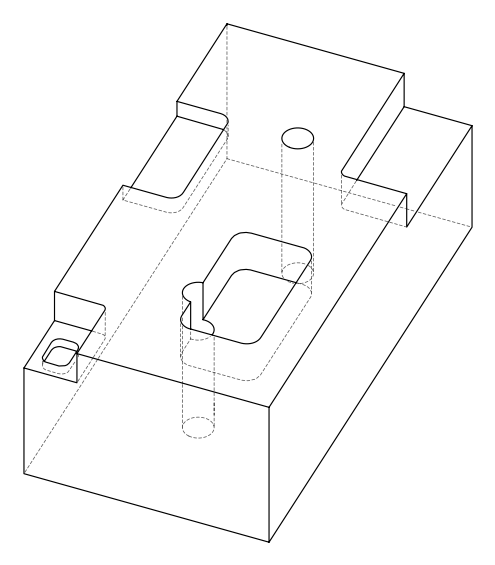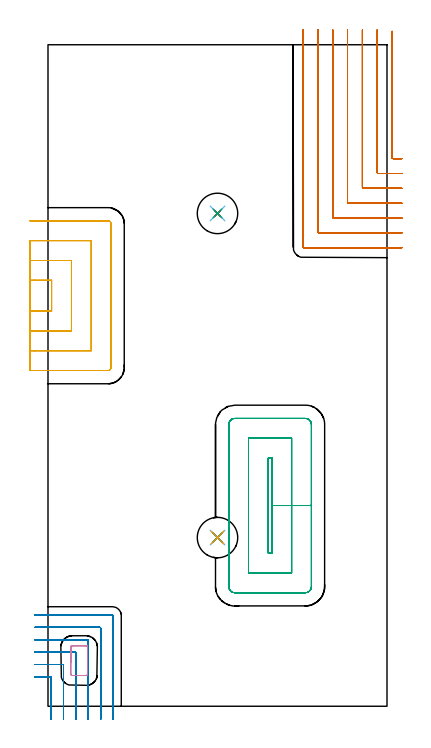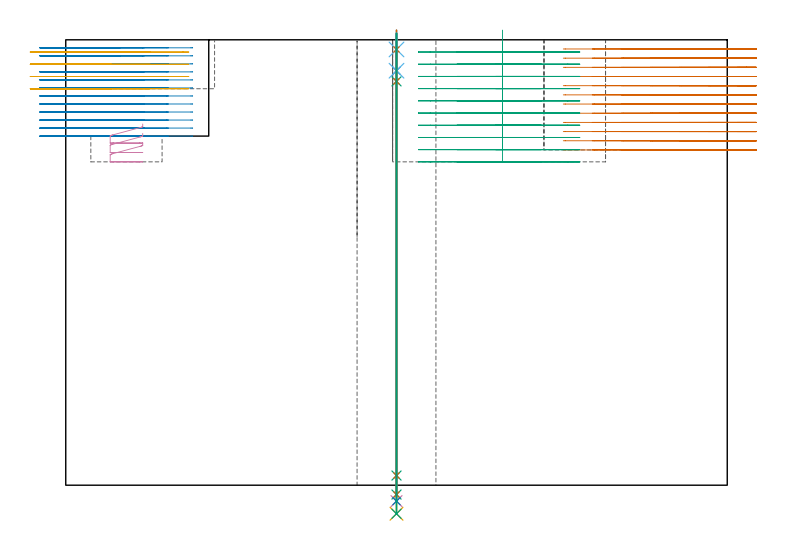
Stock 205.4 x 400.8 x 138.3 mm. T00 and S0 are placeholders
(PLAN: 15 operations, 13 tool changes, 63 min)
(1 MILL_CORNER_NOTCH_RECTANGULAR | CORNER_NOTCH_RECTANGULAR | NXT0201_011 | Follow Part, ap 3, ae 75% | 25.51 min | 250745 mm3)
(2 MILL_CORNER_NOTCH_RECTANGULAR_1 | CORNER_NOTCH_RECTANGULAR_1 | NXT0201_013 | Follow Part, ap 2.5, ae 75% | 12.13 min | 79860 mm3)
(3 MILL_RECTANGULAR_POCKET | POCKET_RECTANGULAR_STRAIGHT | NXT0201_012 | Follow Part, ap 4, ae 75% | 14.38 min | 300197 mm3)
(4 MILL_RECTANGULAR_POCKET_1 | POCKET_RECTANGULAR_STRAIGHT_1 | NXT0201_011 | Follow Part, ap 3, ae 75% | 0.62 min | 5029 mm3)
(5 MILL_SLOT | SLOT_PARTIAL_RECTANGULAR | NXT0201_012 | Follow Part, ap 4, ae 75% | 6.57 min | 74307 mm3)
(6 SPOT_DRILL | STEP1HOLE | NXT0321_9005460120000 | 0.05 min | 52 mm3)
(7 SPOT_DRILL_1 | STEP1HOLE_1 | NXT0321_9005460120000 | 0.05 min | 196 mm3)
(8 DRILL_BLIND_HOLE_INTO_CENTER | STEP1HOLE | NXT0301_035 | 0.05 min | 56 mm3)
(9 GUN_DRILL_THROUGH_HOLE | STEP1HOLE | UGT0307_002 | 0.62 min | 3008 mm3)
(10 SPADE_DRILL_TO_ENLARGE_THROUGH_HOLE | STEP1HOLE | UGT0306_006 | 0.58 min | 18618 mm3)
(11 DRILL_TO_ENLARGE_THROUGH_HOLE | STEP1HOLE | UGT0301_058 | 0.6 min | 33375 mm3)
(12 DRILL_BLIND_HOLE_INTO_CENTER_1 | STEP1HOLE_1 | NXT0301_035 | 0.05 min | 177 mm3)
(13 GUN_DRILL_THROUGH_HOLE_1 | STEP1HOLE_1 | UGT0307_002 | 0.62 min | 3613 mm3)
(14 SPADE_DRILL_TO_ENLARGE_THROUGH_HOLE_1 | STEP1HOLE_1 | UGT0306_006 | 0.58 min | 22011 mm3)
(15 DRILL_TO_ENLARGE_THROUGH_HOLE_1 | STEP1HOLE_1 | UGT0301_058 | 0.6 min | 39093 mm3)
(TOOL NXT0201_011 | ENDMILL 12mm [2P460-1200-NA 1630] | D12 FL38 Z6)
(TOOL NXT0201_013 | ENDMILL 10mm | D10 FL30 Z4)
(TOOL NXT0201_012 | ENDMILL 16mm [2P460-1600-NA 1630] | D16 FL38 Z6)
(TOOL NXT0321_9005460120000 | NC Spot Drill, 142deg, 12mm, Carbide, Uncoated | D12 PA142 FL30 Z2)
(TOOL NXT0301_035 | Carbide Drill 6.4mm [860.1-0640-032A1-MM 2214] | D6.4 PA140 FL53 Z2)
(TOOL UGT0307_002 | Gun Drill 6 mm | D6 PA130 FL24 Z1)
(TOOL UGT0306_006 | Spade Drill 15.5mm | D15.5 PA132 FL10 Z2)
(TOOL UGT0301_058 | Twist Drill 24.5 mm | D24.5 PA118 FL160 Z2)
(OP 1 MILL_CORNER_NOTCH_RECTANGULAR)
G17 G21 G94 G90
T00 M6
G54
G17 G0 G90 X208.5 Y408.937 S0 M3
G43 Z148.3 H1
Z135.45
G94 G1 Y405.937 F250.
Y332.395 F500.
G3 X209.095 Y331.8 R0.6
G1 X211.4
X214.4 F250.
G0 Z148.3
X199.5 Y409.8
Z135.45
G1 Y406.8
Y323.395 F500.
G3 X200.095 Y322.8 R0.6
G1 X211.4
X214.4 F250.
G0 Z148.3
X190.5 Y409.8
Z135.45
G1 Y406.8
Y314.395 F500.
G3 X191.095 Y313.8 R0.6
G1 X211.4
X214.4 F250.
G0 Z148.3
X181.5 Y409.8
Z135.45
G1 Y406.8
Y305.396 F500.
G3 X182.096 Y304.8 R0.6
G1 X211.4
X214.4 F250.
G0 Z148.3
X172.5 Y409.8
Z135.45
G1 Y406.8
Y296.396 F500.
G3 X173.096 Y295.8 R0.6
G1 X211.4
X214.4 F250.
G0 Z148.3
X163.5 Y409.8
Z135.45
G1 Y406.8
Y287.396 F500.
G3 X164.096 Y286.8 R0.6
G1 X211.4
X214.4 F250.
G0 Z148.3
X154.5 Y409.8
Z135.45
G1 Y406.8
Y278.396 F500.
G3 X155.096 Y277.8 R0.6
G1 X211.4
X214.4 F250.
G0 Z148.3
X208.5 Y408.937
Z132.6
G1 Y405.937
Y332.395 F500.
G3 X209.095 Y331.8 R0.6
G1 X211.4
X214.4 F250.
G0 Z148.3
X199.5 Y409.8
Z132.6
G1 Y406.8
Y323.395 F500.
G3 X200.095 Y322.8 R0.6
G1 X211.4
X214.4 F250.
G0 Z148.3
X190.5 Y409.8
Z132.6
G1 Y406.8
Y314.395 F500.
G3 X191.095 Y313.8 R0.6
G1 X211.4
X214.4 F250.
G0 Z148.3
X181.5 Y409.8
Z132.6
G1 Y406.8
Y305.396 F500.
G3 X182.096 Y304.8 R0.6
G1 X211.4
X214.4 F250.
G0 Z148.3
X172.5 Y409.8
Z132.6
G1 Y406.8
Y296.396 F500.
G3 X173.096 Y295.8 R0.6
G1 X211.4
X214.4 F250.
G0 Z148.3
X163.5 Y409.8
Z132.6
G1 Y406.8
Y287.396 F500.
G3 X164.096 Y286.8 R0.6
G1 X211.4
X214.4 F250.
G0 Z148.3
X154.5 Y409.8
Z132.6
G1 Y406.8
Y278.396 F500.
G3 X155.096 Y277.8 R0.6
G1 X211.4
X214.4 F250.
G0 Z148.3
X208.5 Y408.937
Z129.75
G1 Y405.937
Y332.395 F500.
G3 X209.095 Y331.8 R0.6
G1 X211.4
X214.4 F250.
G0 Z148.3
X199.5 Y409.8
Z129.75
G1 Y406.8
Y323.395 F500.
G3 X200.095 Y322.8 R0.6
G1 X211.4
X214.4 F250.
G0 Z148.3
X190.5 Y409.8
Z129.75
G1 Y406.8
Y314.395 F500.
G3 X191.095 Y313.8 R0.6
G1 X211.4
X214.4 F250.
G0 Z148.3
X181.5 Y409.8
Z129.75
G1 Y406.8
Y305.396 F500.
G3 X182.096 Y304.8 R0.6
G1 X211.4
X214.4 F250.
G0 Z148.3
X172.5 Y409.8
Z129.75
G1 Y406.8
Y296.396 F500.
G3 X173.096 Y295.8 R0.6
G1 X211.4
X214.4 F250.
G0 Z148.3
X163.5 Y409.8
Z129.75
G1 Y406.8
Y287.396 F500.
G3 X164.096 Y286.8 R0.6
G1 X211.4
X214.4 F250.
G0 Z148.3
X154.5 Y409.8
Z129.75
G1 Y406.8
Y278.396 F500.
G3 X155.096 Y277.8 R0.6
G1 X211.4
X214.4 F250.
G0 Z148.3
X208.5 Y408.937
Z126.9
G1 Y405.937
Y332.395 F500.
G3 X209.095 Y331.8 R0.6
G1 X211.4
X214.4 F250.
G0 Z148.3
X199.5 Y409.8
Z126.9
G1 Y406.8
Y323.395 F500.
G3 X200.095 Y322.8 R0.6
G1 X211.4
X214.4 F250.
G0 Z148.3
X190.5 Y409.8
Z126.9
G1 Y406.8
Y314.395 F500.
G3 X191.095 Y313.8 R0.6
G1 X211.4
X214.4 F250.
G0 Z148.3
X181.5 Y409.8
Z126.9
G1 Y406.8
Y305.396 F500.
G3 X182.096 Y304.8 R0.6
G1 X211.4
X214.4 F250.
G0 Z148.3
X172.5 Y409.8
Z126.9
G1 Y406.8
Y296.396 F500.
G3 X173.096 Y295.8 R0.6
G1 X211.4
X214.4 F250.
G0 Z148.3
X163.5 Y409.8
Z126.9
G1 Y406.8
Y287.396 F500.
G3 X164.096 Y286.8 R0.6
G1 X211.4
X214.4 F250.
G0 Z148.3
X154.5 Y409.8
Z126.9
G1 Y406.8
Y278.396 F500.
G3 X155.096 Y277.8 R0.6
G1 X211.4
X214.4 F250.
G0 Z148.3
X208.5 Y408.937
Z124.05
G1 Y405.937
Y332.395 F500.
G3 X209.095 Y331.8 R0.6
G1 X211.4
X214.4 F250.
G0 Z148.3
X199.5 Y409.8
Z124.05
G1 Y406.8
Y323.395 F500.
G3 X200.095 Y322.8 R0.6
G1 X211.4
X214.4 F250.
G0 Z148.3
X190.5 Y409.8
Z124.05
G1 Y406.8
Y314.395 F500.
G3 X191.095 Y313.8 R0.6
G1 X211.4
X214.4 F250.
G0 Z148.3
X181.5 Y409.8
Z124.05
G1 Y406.8
Y305.396 F500.
G3 X182.096 Y304.8 R0.6
G1 X211.4
X214.4 F250.
G0 Z148.3
X172.5 Y409.8
Z124.05
G1 Y406.8
Y296.396 F500.
G3 X173.096 Y295.8 R0.6
G1 X211.4
X214.4 F250.
G0 Z148.3
X163.5 Y409.8
Z124.05
G1 Y406.8
Y287.396 F500.
G3 X164.096 Y286.8 R0.6
G1 X211.4
X214.4 F250.
G0 Z148.3
X154.5 Y409.8
Z124.05
G1 Y406.8
Y278.396 F500.
G3 X155.096 Y277.8 R0.6
G1 X211.4
X214.4 F250.
G0 Z148.3
X208.5 Y408.937
Z121.2
G1 Y405.937
Y332.395 F500.
G3 X209.095 Y331.8 R0.6
G1 X211.4
X214.4 F250.
G0 Z148.3
X199.5 Y409.8
Z121.2
G1 Y406.8
Y323.395 F500.
G3 X200.095 Y322.8 R0.6
G1 X211.4
X214.4 F250.
G0 Z148.3
X190.5 Y409.8
Z121.2
G1 Y406.8
Y314.395 F500.
G3 X191.095 Y313.8 R0.6
G1 X211.4
X214.4 F250.
G0 Z148.3
X181.5 Y409.8
Z121.2
G1 Y406.8
Y305.396 F500.
G3 X182.096 Y304.8 R0.6
G1 X211.4
X214.4 F250.
G0 Z148.3
X172.5 Y409.8
Z121.2
G1 Y406.8
Y296.396 F500.
G3 X173.096 Y295.8 R0.6
G1 X211.4
X214.4 F250.
G0 Z148.3
X163.5 Y409.8
Z121.2
G1 Y406.8
Y287.396 F500.
G3 X164.096 Y286.8 R0.6
G1 X211.4
X214.4 F250.
G0 Z148.3
X154.5 Y409.8
Z121.2
G1 Y406.8
Y278.396 F500.
G3 X155.096 Y277.8 R0.6
G1 X211.4
X214.4 F250.
G0 Z148.3
X208.5 Y408.937
Z118.35
G1 Y405.937
Y332.395 F500.
G3 X209.095 Y331.8 R0.6
G1 X211.4
X214.4 F250.
G0 Z148.3
X199.5 Y409.8
Z118.35
G1 Y406.8
Y323.395 F500.
G3 X200.095 Y322.8 R0.6
G1 X211.4
X214.4 F250.
G0 Z148.3
X190.5 Y409.8
Z118.35
G1 Y406.8
Y314.395 F500.
G3 X191.095 Y313.8 R0.6
G1 X211.4
X214.4 F250.
G0 Z148.3
X181.5 Y409.8
Z118.35
G1 Y406.8
Y305.396 F500.
G3 X182.096 Y304.8 R0.6
G1 X211.4
X214.4 F250.
G0 Z148.3
X172.5 Y409.8
Z118.35
G1 Y406.8
Y296.396 F500.
G3 X173.096 Y295.8 R0.6
G1 X211.4
X214.4 F250.
G0 Z148.3
X163.5 Y409.8
Z118.35
G1 Y406.8
Y287.396 F500.
G3 X164.096 Y286.8 R0.6
G1 X211.4
X214.4 F250.
G0 Z148.3
X154.5 Y409.8
Z118.35
G1 Y406.8
Y278.396 F500.
G3 X155.096 Y277.8 R0.6
G1 X211.4
X214.4 F250.
G0 Z148.3
X208.5 Y408.937
Z115.5
G1 Y405.937
Y332.395 F500.
G3 X209.095 Y331.8 R0.6
G1 X211.4
X214.4 F250.
G0 Z148.3
X199.5 Y409.8
Z115.5
G1 Y406.8
Y323.395 F500.
G3 X200.095 Y322.8 R0.6
G1 X211.4
X214.4 F250.
G0 Z148.3
X190.5 Y409.8
Z115.5
G1 Y406.8
Y314.395 F500.
G3 X191.095 Y313.8 R0.6
G1 X211.4
X214.4 F250.
G0 Z148.3
X181.5 Y409.8
Z115.5
G1 Y406.8
Y305.396 F500.
G3 X182.096 Y304.8 R0.6
G1 X211.4
X214.4 F250.
G0 Z148.3
X172.5 Y409.8
Z115.5
G1 Y406.8
Y296.396 F500.
G3 X173.096 Y295.8 R0.6
G1 X211.4
X214.4 F250.
G0 Z148.3
X163.5 Y409.8
Z115.5
G1 Y406.8
Y287.396 F500.
G3 X164.096 Y286.8 R0.6
G1 X211.4
X214.4 F250.
G0 Z148.3
X154.5 Y409.8
Z115.5
G1 Y406.8
Y278.396 F500.
G3 X155.096 Y277.8 R0.6
G1 X211.4
X214.4 F250.
G0 Z148.3
X208.5 Y408.937
Z112.65
G1 Y405.937
Y332.395 F500.
G3 X209.095 Y331.8 R0.6
G1 X211.4
X214.4 F250.
G0 Z148.3
X199.5 Y409.8
Z112.65
G1 Y406.8
Y323.395 F500.
G3 X200.095 Y322.8 R0.6
G1 X211.4
X214.4 F250.
G0 Z148.3
X190.5 Y409.8
Z112.65
G1 Y406.8
Y314.395 F500.
G3 X191.095 Y313.8 R0.6
G1 X211.4
X214.4 F250.
G0 Z148.3
X181.5 Y409.8
Z112.65
G1 Y406.8
Y305.396 F500.
G3 X182.096 Y304.8 R0.6
G1 X211.4
X214.4 F250.
G0 Z148.3
X172.5 Y409.8
Z112.65
G1 Y406.8
Y296.396 F500.
G3 X173.096 Y295.8 R0.6
G1 X211.4
X214.4 F250.
G0 Z148.3
X163.5 Y409.8
Z112.65
G1 Y406.8
Y287.396 F500.
G3 X164.096 Y286.8 R0.6
G1 X211.4
X214.4 F250.
G0 Z148.3
X154.5 Y409.8
Z112.65
G1 Y406.8
Y278.396 F500.
G3 X155.096 Y277.8 R0.6
G1 X211.4
X214.4 F250.
G0 Z148.3
X208.5 Y408.937
Z109.8
G1 Y405.937
Y332.395 F500.
G3 X209.095 Y331.8 R0.6
G1 X211.4
X214.4 F250.
G0 Z148.3
X199.5 Y409.8
Z109.8
G1 Y406.8
Y323.395 F500.
G3 X200.095 Y322.8 R0.6
G1 X211.4
X214.4 F250.
G0 Z148.3
X190.5 Y409.8
Z109.8
G1 Y406.8
Y314.395 F500.
G3 X191.095 Y313.8 R0.6
G1 X211.4
X214.4 F250.
G0 Z148.3
X181.5 Y409.8
Z109.8
G1 Y406.8
Y305.396 F500.
G3 X182.096 Y304.8 R0.6
G1 X211.4
X214.4 F250.
G0 Z148.3
X172.5 Y409.8
Z109.8
G1 Y406.8
Y296.396 F500.
G3 X173.096 Y295.8 R0.6
G1 X211.4
X214.4 F250.
G0 Z148.3
X163.5 Y409.8
Z109.8
G1 Y406.8
Y287.396 F500.
G3 X164.096 Y286.8 R0.6
G1 X211.4
X214.4 F250.
G0 Z148.3
X154.5 Y409.8
Z109.8
G1 Y406.8
Y278.396 F500.
G3 X155.096 Y277.8 R0.6
G1 X211.4
X214.4 F250.
G0 Z148.3
X208.5 Y408.937
Z106.95
G1 Y405.937
Y332.395 F500.
G3 X209.095 Y331.8 R0.6
G1 X211.4
X214.4 F250.
G0 Z148.3
X199.5 Y409.8
Z106.95
G1 Y406.8
Y323.395 F500.
G3 X200.095 Y322.8 R0.6
G1 X211.4
X214.4 F250.
G0 Z148.3
X190.5 Y409.8
Z106.95
G1 Y406.8
Y314.395 F500.
G3 X191.095 Y313.8 R0.6
G1 X211.4
X214.4 F250.
G0 Z148.3
X181.5 Y409.8
Z106.95
G1 Y406.8
Y305.396 F500.
G3 X182.096 Y304.8 R0.6
G1 X211.4
X214.4 F250.
G0 Z148.3
X172.5 Y409.8
Z106.95
G1 Y406.8
Y296.396 F500.
G3 X173.096 Y295.8 R0.6
G1 X211.4
X214.4 F250.
G0 Z148.3
X163.5 Y409.8
Z106.95
G1 Y406.8
Y287.396 F500.
G3 X164.096 Y286.8 R0.6
G1 X211.4
X214.4 F250.
G0 Z148.3
X154.5 Y409.8
Z106.95
G1 Y406.8
Y278.396 F500.
G3 X155.096 Y277.8 R0.6
G1 X211.4
X214.4 F250.
G0 Z148.3
X208.5 Y408.937
Z104.1
G1 Y405.937
Y332.395 F500.
G3 X209.095 Y331.8 R0.6
G1 X211.4
X214.4 F250.
G0 Z148.3
X199.5 Y409.8
Z104.1
G1 Y406.8
Y323.395 F500.
G3 X200.095 Y322.8 R0.6
G1 X211.4
X214.4 F250.
G0 Z148.3
X190.5 Y409.8
Z104.1
G1 Y406.8
Y314.395 F500.
G3 X191.095 Y313.8 R0.6
G1 X211.4
X214.4 F250.
G0 Z148.3
X181.5 Y409.8
Z104.1
G1 Y406.8
Y305.396 F500.
G3 X182.096 Y304.8 R0.6
G1 X211.4
X214.4 F250.
G0 Z148.3
X172.5 Y409.8
Z104.1
G1 Y406.8
Y296.396 F500.
G3 X173.096 Y295.8 R0.6
G1 X211.4
X214.4 F250.
G0 Z148.3
X163.5 Y409.8
Z104.1
G1 Y406.8
Y287.396 F500.
G3 X164.096 Y286.8 R0.6
G1 X211.4
X214.4 F250.
G0 Z148.3
X154.5 Y409.8
Z104.1
G1 Y406.8
Y278.396 F500.
G3 X155.096 Y277.8 R0.6
G1 X211.4
X214.4 F250.
G0 Z148.3
M5
M2
(OP 2 MILL_CORNER_NOTCH_RECTANGULAR_1)
G17 G21 G94 G90
T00 M6
G54
G17 G0 G90 X1.9 Y-8. S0 M3
G43 Z148.3 H0
Z135.808
G94 G1 Y-5. F250.
Y17.304 F500.
G3 X1.404 Y17.8 R0.5
G1 X-5.
X-8. F250.
G0 Z148.3
X9.4 Y-8.
Z135.808
G1 Y-5.
Y24.804 F500.
G3 X8.904 Y25.3 R0.5
G1 X-5.
X-8. F250.
G0 Z148.3
X16.9 Y-8.
Z135.808
G1 Y-5.
Y32.303 F500.
G3 X16.403 Y32.8 R0.5
G1 X-5.
X-8. F250.
G0 Z148.3
X24.4 Y-8.
Z135.808
G1 Y-5.
Y39.803 F500.
G3 X23.903 Y40.3 R0.5
G1 X-5.
X-8. F250.
G0 Z148.3
X31.9 Y-8.
Z135.808
G1 Y-5.
Y47.303 F500.
G3 X31.403 Y47.8 R0.5
G1 X-5.
X-8. F250.
G0 Z148.3
X39.4 Y-8.
Z135.808
G1 Y-5.
Y54.8 F500.
G3 X38.9 Y55.3 R0.5
G1 X-5.
X-8. F250.
G0 Z148.3
X1.9 Y-8.
Z133.317
G1 Y-5.
Y17.304 F500.
G3 X1.404 Y17.8 R0.5
G1 X-5.
X-8. F250.
G0 Z148.3
X9.4 Y-8.
Z133.317
G1 Y-5.
Y24.804 F500.
G3 X8.904 Y25.3 R0.5
G1 X-5.
X-8. F250.
G0 Z148.3
X16.9 Y-8.
Z133.317
G1 Y-5.
Y32.303 F500.
G3 X16.403 Y32.8 R0.5
G1 X-5.
X-8. F250.
G0 Z148.3
X24.4 Y-8.
Z133.317
G1 Y-5.
Y39.803 F500.
G3 X23.903 Y40.3 R0.5
G1 X-5.
X-8. F250.
G0 Z148.3
X31.9 Y-8.
Z133.317
G1 Y-5.
Y47.303 F500.
G3 X31.403 Y47.8 R0.5
G1 X-5.
X-8. F250.
G0 Z148.3
X39.4 Y-8.
Z133.317
G1 Y-5.
Y54.8 F500.
G3 X38.9 Y55.3 R0.5
G1 X-5.
X-8. F250.
G0 Z148.3
X1.9 Y-8.
Z130.825
G1 Y-5.
Y17.304 F500.
G3 X1.404 Y17.8 R0.5
G1 X-5.
X-8. F250.
G0 Z148.3
X9.4 Y-8.
Z130.825
G1 Y-5.
Y24.804 F500.
G3 X8.904 Y25.3 R0.5
G1 X-5.
X-8. F250.
G0 Z148.3
X16.9 Y-8.
Z130.825
G1 Y-5.
Y32.303 F500.
G3 X16.403 Y32.8 R0.5
G1 X-5.
X-8. F250.
G0 Z148.3
X24.4 Y-8.
Z130.825
G1 Y-5.
Y39.803 F500.
G3 X23.903 Y40.3 R0.5
G1 X-5.
X-8. F250.
G0 Z148.3
X31.9 Y-8.
Z130.825
G1 Y-5.
Y47.303 F500.
G3 X31.403 Y47.8 R0.5
G1 X-5.
X-8. F250.
G0 Z148.3
X39.4 Y-8.
Z130.825
G1 Y-5.
Y54.8 F500.
G3 X38.9 Y55.3 R0.5
G1 X-5.
X-8. F250.
G0 Z148.3
X1.9 Y-8.
Z128.333
G1 Y-5.
Y17.304 F500.
G3 X1.404 Y17.8 R0.5
G1 X-5.
X-8. F250.
G0 Z148.3
X9.4 Y-8.
Z128.333
G1 Y-5.
Y24.804 F500.
G3 X8.904 Y25.3 R0.5
G1 X-5.
X-8. F250.
G0 Z148.3
X16.9 Y-8.
Z128.333
G1 Y-5.
Y32.303 F500.
G3 X16.403 Y32.8 R0.5
G1 X-5.
X-8. F250.
G0 Z148.3
X24.4 Y-8.
Z128.333
G1 Y-5.
Y39.803 F500.
G3 X23.903 Y40.3 R0.5
G1 X-5.
X-8. F250.
G0 Z148.3
X31.9 Y-8.
Z128.333
G1 Y-5.
Y47.303 F500.
G3 X31.403 Y47.8 R0.5
G1 X-5.
X-8. F250.
G0 Z148.3
X39.4 Y-8.
Z128.333
G1 Y-5.
Y54.8 F500.
G3 X38.9 Y55.3 R0.5
G1 X-5.
X-8. F250.
G0 Z148.3
X1.9 Y-8.
Z125.842
G1 Y-5.
Y17.304 F500.
G3 X1.404 Y17.8 R0.5
G1 X-5.
X-8. F250.
G0 Z148.3
X9.4 Y-8.
Z125.842
G1 Y-5.
Y24.804 F500.
G3 X8.904 Y25.3 R0.5
G1 X-5.
X-8. F250.
G0 Z148.3
X16.9 Y-8.
Z125.842
G1 Y-5.
Y32.303 F500.
G3 X16.403 Y32.8 R0.5
G1 X-5.
X-8. F250.
G0 Z148.3
X24.4 Y-8.
Z125.842
G1 Y-5.
Y39.803 F500.
G3 X23.903 Y40.3 R0.5
G1 X-5.
X-8. F250.
G0 Z148.3
X31.9 Y-8.
Z125.842
G1 Y-5.
Y47.303 F500.
G3 X31.403 Y47.8 R0.5
G1 X-5.
X-8. F250.
G0 Z148.3
X39.4 Y-8.
Z125.842
G1 Y-5.
Y54.8 F500.
G3 X38.9 Y55.3 R0.5
G1 X-5.
X-8. F250.
G0 Z148.3
X1.9 Y-8.
Z123.35
G1 Y-5.
Y17.304 F500.
G3 X1.404 Y17.8 R0.5
G1 X-5.
X-8. F250.
G0 Z148.3
X9.4 Y-8.
Z123.35
G1 Y-5.
Y24.804 F500.
G3 X8.904 Y25.3 R0.5
G1 X-5.
X-8. F250.
G0 Z148.3
X16.9 Y-8.
Z123.35
G1 Y-5.
Y32.303 F500.
G3 X16.403 Y32.8 R0.5
G1 X-5.
X-8. F250.
G0 Z148.3
X24.4 Y-8.
Z123.35
G1 Y-5.
Y39.803 F500.
G3 X23.903 Y40.3 R0.5
G1 X-5.
X-8. F250.
G0 Z148.3
X31.9 Y-8.
Z123.35
G1 Y-5.
Y47.303 F500.
G3 X31.403 Y47.8 R0.5
G1 X-5.
X-8. F250.
G0 Z148.3
X39.4 Y-8.
Z123.35
G1 Y-5.
Y54.8 F500.
G3 X38.9 Y55.3 R0.5
G1 X-5.
X-8. F250.
G0 Z148.3
X1.9 Y-8.
Z120.858
G1 Y-5.
Y17.304 F500.
G3 X1.404 Y17.8 R0.5
G1 X-5.
X-8. F250.
G0 Z148.3
X9.4 Y-8.
Z120.858
G1 Y-5.
Y24.804 F500.
G3 X8.904 Y25.3 R0.5
G1 X-5.
X-8. F250.
G0 Z148.3
X16.9 Y-8.
Z120.858
G1 Y-5.
Y32.303 F500.
G3 X16.403 Y32.8 R0.5
G1 X-5.
X-8. F250.
G0 Z148.3
X24.4 Y-8.
Z120.858
G1 Y-5.
Y39.803 F500.
G3 X23.903 Y40.3 R0.5
G1 X-5.
X-8. F250.
G0 Z148.3
X31.9 Y-8.
Z120.858
G1 Y-5.
Y47.303 F500.
G3 X31.403 Y47.8 R0.5
G1 X-5.
X-8. F250.
G0 Z148.3
X39.4 Y-8.
Z120.858
G1 Y-5.
Y54.8 F500.
G3 X38.9 Y55.3 R0.5
G1 X-5.
X-8. F250.
G0 Z148.3
X1.9 Y-8.
Z118.367
G1 Y-5.
Y17.304 F500.
G3 X1.404 Y17.8 R0.5
G1 X-5.
X-8. F250.
G0 Z148.3
X9.4 Y-8.
Z118.367
G1 Y-5.
Y24.804 F500.
G3 X8.904 Y25.3 R0.5
G1 X-5.
X-8. F250.
G0 Z148.3
X16.9 Y-8.
Z118.367
G1 Y-5.
Y32.303 F500.
G3 X16.403 Y32.8 R0.5
G1 X-5.
X-8. F250.
G0 Z148.3
X24.4 Y-8.
Z118.367
G1 Y-5.
Y39.803 F500.
G3 X23.903 Y40.3 R0.5
G1 X-5.
X-8. F250.
G0 Z148.3
X31.9 Y-8.
Z118.367
G1 Y-5.
Y47.303 F500.
G3 X31.403 Y47.8 R0.5
G1 X-5.
X-8. F250.
G0 Z148.3
X39.4 Y-8.
Z118.367
G1 Y-5.
Y54.8 F500.
G3 X38.9 Y55.3 R0.5
G1 X-5.
X-8. F250.
G0 Z148.3
X1.9 Y-8.
Z115.875
G1 Y-5.
Y17.304 F500.
G3 X1.404 Y17.8 R0.5
G1 X-5.
X-8. F250.
G0 Z148.3
X9.4 Y-8.
Z115.875
G1 Y-5.
Y24.804 F500.
G3 X8.904 Y25.3 R0.5
G1 X-5.
X-8. F250.
G0 Z148.3
X16.9 Y-8.
Z115.875
G1 Y-5.
Y32.303 F500.
G3 X16.403 Y32.8 R0.5
G1 X-5.
X-8. F250.
G0 Z148.3
X24.4 Y-8.
Z115.875
G1 Y-5.
Y39.803 F500.
G3 X23.903 Y40.3 R0.5
G1 X-5.
X-8. F250.
G0 Z148.3
X31.9 Y-8.
Z115.875
G1 Y-5.
Y47.303 F500.
G3 X31.403 Y47.8 R0.5
G1 X-5.
X-8. F250.
G0 Z148.3
X39.4 Y-8.
Z115.875
G1 Y-5.
Y54.8 F500.
G3 X38.9 Y55.3 R0.5
G1 X-5.
X-8. F250.
G0 Z148.3
X1.9 Y-8.
Z113.383
G1 Y-5.
Y17.304 F500.
G3 X1.404 Y17.8 R0.5
G1 X-5.
X-8. F250.
G0 Z148.3
X9.4 Y-8.
Z113.383
G1 Y-5.
Y24.804 F500.
G3 X8.904 Y25.3 R0.5
G1 X-5.
X-8. F250.
G0 Z148.3
X16.9 Y-8.
Z113.383
G1 Y-5.
Y32.303 F500.
G3 X16.403 Y32.8 R0.5
G1 X-5.
X-8. F250.
G0 Z148.3
X24.4 Y-8.
Z113.383
G1 Y-5.
Y39.803 F500.
G3 X23.903 Y40.3 R0.5
G1 X-5.
X-8. F250.
G0 Z148.3
X31.9 Y-8.
Z113.383
G1 Y-5.
Y47.303 F500.
G3 X31.403 Y47.8 R0.5
G1 X-5.
X-8. F250.
G0 Z148.3
X39.4 Y-8.
Z113.383
G1 Y-5.
Y54.8 F500.
G3 X38.9 Y55.3 R0.5
G1 X-5.
X-8. F250.
G0 Z148.3
X1.9 Y-8.
Z110.892
G1 Y-5.
Y17.304 F500.
G3 X1.404 Y17.8 R0.5
G1 X-5.
X-8. F250.
G0 Z148.3
X9.4 Y-8.
Z110.892
G1 Y-5.
Y24.804 F500.
G3 X8.904 Y25.3 R0.5
G1 X-5.
X-8. F250.
G0 Z148.3
X16.9 Y-8.
Z110.892
G1 Y-5.
Y32.303 F500.
G3 X16.403 Y32.8 R0.5
G1 X-5.
X-8. F250.
G0 Z148.3
X24.4 Y-8.
Z110.892
G1 Y-5.
Y39.803 F500.
G3 X23.903 Y40.3 R0.5
G1 X-5.
X-8. F250.
G0 Z148.3
X31.9 Y-8.
Z110.892
G1 Y-5.
Y47.303 F500.
G3 X31.403 Y47.8 R0.5
G1 X-5.
X-8. F250.
G0 Z148.3
X39.4 Y-8.
Z110.892
G1 Y-5.
Y54.8 F500.
G3 X38.9 Y55.3 R0.5
G1 X-5.
X-8. F250.
G0 Z148.3
X1.9 Y-8.
Z108.4
G1 Y-5.
Y17.304 F500.
G3 X1.404 Y17.8 R0.5
G1 X-5.
X-8. F250.
G0 Z148.3
X9.4 Y-8.
Z108.4
G1 Y-5.
Y24.804 F500.
G3 X8.904 Y25.3 R0.5
G1 X-5.
X-8. F250.
G0 Z148.3
X16.9 Y-8.
Z108.4
G1 Y-5.
Y32.303 F500.
G3 X16.403 Y32.8 R0.5
G1 X-5.
X-8. F250.
G0 Z148.3
X24.4 Y-8.
Z108.4
G1 Y-5.
Y39.803 F500.
G3 X23.903 Y40.3 R0.5
G1 X-5.
X-8. F250.
G0 Z148.3
X31.9 Y-8.
Z108.4
G1 Y-5.
Y47.303 F500.
G3 X31.403 Y47.8 R0.5
G1 X-5.
X-8. F250.
G0 Z148.3
X39.4 Y-8.
Z108.4
G1 Y-5.
Y54.8 F500.
G3 X38.9 Y55.3 R0.5
G1 X-5.
X-8. F250.
G0 Z148.3
M5
M2
(OP 3 MILL_RECTANGULAR_POCKET)
G17 G21 G94 G90
T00 M6
G54
G17 G0 G90 X135.6 Y96.259 S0 M3
G43 Z148.3 H1
Z141.3
G94 G1 Y121.6 Z134.51 F250.
Y150.4 F500.
X133.5
Y114.389
Y92.8
X135.6
Y121.6
X147.6
Y162.4
X121.5
Y114.389
Y80.8
X147.6
Y121.6
X159.6
Y170.7
G3 X155.9 Y174.4 R3.7
G1 X113.2
G3 X109.5 Y170.7 R3.7
G1 Y72.5
G3 X113.2 Y68.8 R3.7
G1 X155.9
G3 X159.6 Y72.5 R3.7
G1 Y121.6
Y122.6
G0 X135.6 Y96.259 Z137.51
G1 Y121.6 Z130.72 F250.
Y150.4 F500.
X133.5
Y114.389
Y92.8
X135.6
Y121.6
X147.6
Y162.4
X121.5
Y114.389
Y80.8
X147.6
Y121.6
X159.6
Y170.7
G3 X155.9 Y174.4 R3.7
G1 X113.2
G3 X109.5 Y170.7 R3.7
G1 Y72.5
G3 X113.2 Y68.8 R3.7
G1 X155.9
G3 X159.6 Y72.5 R3.7
G1 Y121.6
Y122.6
G0 X135.6 Y96.259 Z133.72
G1 Y121.6 Z126.93 F250.
Y150.4 F500.
X133.5
Y114.389
Y92.8
X135.6
Y121.6
X147.6
Y162.4
X121.5
Y114.389
Y80.8
X147.6
Y121.6
X159.6
Y170.7
G3 X155.9 Y174.4 R3.7
G1 X113.2
G3 X109.5 Y170.7 R3.7
G1 Y72.5
G3 X113.2 Y68.8 R3.7
G1 X155.9
G3 X159.6 Y72.5 R3.7
G1 Y121.6
Y122.6
G0 X135.6 Y96.259 Z129.93
G1 Y121.6 Z123.14 F250.
Y150.4 F500.
X133.5
Y114.389
Y92.8
X135.6
Y121.6
X147.6
Y162.4
X121.5
Y114.389
Y80.8
X147.6
Y121.6
X159.6
Y170.7
G3 X155.9 Y174.4 R3.7
G1 X113.2
G3 X109.5 Y170.7 R3.7
G1 Y72.5
G3 X113.2 Y68.8 R3.7
G1 X155.9
G3 X159.6 Y72.5 R3.7
G1 Y121.6
Y122.6
G0 X135.6 Y96.259 Z126.14
G1 Y121.6 Z119.35 F250.
Y150.4 F500.
X133.5
Y114.389
Y92.8
X135.6
Y121.6
X147.6
Y162.4
X121.5
Y114.389
Y80.8
X147.6
Y121.6
X159.6
Y170.7
G3 X155.9 Y174.4 R3.7
G1 X113.2
G3 X109.5 Y170.7 R3.7
G1 Y72.5
G3 X113.2 Y68.8 R3.7
G1 X155.9
G3 X159.6 Y72.5 R3.7
G1 Y121.6
Y122.6
G0 X135.6 Y96.259 Z122.35
G1 Y121.6 Z115.56 F250.
Y150.4 F500.
X133.5
Y114.389
Y92.8
X135.6
Y121.6
X147.6
Y162.4
X121.5
Y114.389
Y80.8
X147.6
Y121.6
X159.6
Y170.7
G3 X155.9 Y174.4 R3.7
G1 X113.2
G3 X109.5 Y170.7 R3.7
G1 Y72.5
G3 X113.2 Y68.8 R3.7
G1 X155.9
G3 X159.6 Y72.5 R3.7
G1 Y121.6
Y122.6
G0 X135.6 Y96.259 Z118.56
G1 Y121.6 Z111.77 F250.
Y150.4 F500.
X133.5
Y114.389
Y92.8
X135.6
Y121.6
X147.6
Y162.4
X121.5
Y114.389
Y80.8
X147.6
Y121.6
X159.6
Y170.7
G3 X155.9 Y174.4 R3.7
G1 X113.2
G3 X109.5 Y170.7 R3.7
G1 Y72.5
G3 X113.2 Y68.8 R3.7
G1 X155.9
G3 X159.6 Y72.5 R3.7
G1 Y121.6
Y122.6
G0 X135.6 Y96.259 Z114.77
G1 Y121.6 Z107.98 F250.
Y150.4 F500.
X133.5
Y114.389
Y92.8
X135.6
Y121.6
X147.6
Y162.4
X121.5
Y114.389
Y80.8
X147.6
Y121.6
X159.6
Y170.7
G3 X155.9 Y174.4 R3.7
G1 X113.2
G3 X109.5 Y170.7 R3.7
G1 Y72.5
G3 X113.2 Y68.8 R3.7
G1 X155.9
G3 X159.6 Y72.5 R3.7
G1 Y121.6
Y122.6
G0 X135.6 Y96.259 Z110.98
G1 Y121.6 Z104.19 F250.
Y150.4 F500.
X133.5
Y114.391
Y92.8
X135.6
Y121.6
X147.6
Y162.4
X121.5
Y80.8
X147.6
Y121.6
X159.6
Y170.7
G3 X155.9 Y174.4 R3.7
G1 X113.2
G3 X109.5 Y170.7 R3.7
G1 Y72.5
G3 X113.2 Y68.8 R3.7
G1 X155.9
G3 X159.6 Y72.5 R3.7
G1 Y121.6
Y122.6
G0 X135.6 Y96.259 Z107.19
G1 Y121.6 Z100.4 F250.
Y150.4 F500.
X133.5
Y114.391
Y92.8
X135.6
Y121.6
X147.6
Y162.4
X121.5
Y80.8
X147.6
Y121.6
X159.6
Y170.7
G3 X155.9 Y174.4 R3.7
G1 X113.2
G3 X109.5 Y170.7 R3.7
G1 Y72.5
G3 X113.2 Y68.8 R3.7
G1 X155.9
G3 X159.6 Y72.5 R3.7
G1 Y121.6
Y122.6
G0 Z148.3
M5
M2
(OP 4 MILL_RECTANGULAR_POCKET_1)
G17 G21 G94 G90
T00 M6
G54
G17 G0 G90 X23.9 Y33.008 S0 M3
G43 Z148.3 H1
Z112.146
G94 G1 Y35.8 Z111.398 F250.
Y35.895 Z111.373
X23.841 Y36.133 Z111.307
X23.721 Y36.347 Z111.241
X23.547 Y36.521 Z111.175
X23.333 Y36.641 Z111.11
X23.095 Y36.7 Z111.044
X14.605 Z108.769
X14.367 Y36.641 Z108.703
X14.153 Y36.521 Z108.637
X13.979 Y36.347 Z108.572
X13.859 Y36.133 Z108.506
X13.8 Y35.895 Z108.44
Y35.8 Z108.415
Y27.65 Z106.231
Y19.5 F500.
G3 X14.7 Y18.6 R0.9
G1 X23.
G3 X23.9 Y19.5 R0.9
G1 Y35.8
G3 X23. Y36.7 R0.9
G1 X14.7
G3 X13.8 Y35.8 R0.9
G1 Y27.65
Y26.65
G0 X23.9 Y33.008 Z109.231
G1 Y35.8 Z108.483 F250.
Y35.895 Z108.457
X23.841 Y36.133 Z108.392
X23.721 Y36.347 Z108.326
X23.547 Y36.521 Z108.26
X23.333 Y36.641 Z108.194
X23.095 Y36.7 Z108.128
X14.605 Z105.854
X14.367 Y36.641 Z105.788
X14.153 Y36.521 Z105.722
X13.979 Y36.347 Z105.656
X13.859 Y36.133 Z105.59
X13.8 Y35.895 Z105.525
Y35.8 Z105.499
Y27.65 Z103.315
Y19.5 F500.
G3 X14.7 Y18.6 R0.9
G1 X23.
G3 X23.9 Y19.5 R0.9
G1 Y35.8
G3 X23. Y36.7 R0.9
G1 X14.7
G3 X13.8 Y35.8 R0.9
G1 Y27.65
Y26.65
G0 X23.9 Y33.008 Z106.315
G1 Y35.8 Z105.567 F250.
Y35.895 Z105.542
X23.841 Y36.133 Z105.476
X23.721 Y36.347 Z105.41
X23.547 Y36.521 Z105.345
X23.333 Y36.641 Z105.279
X23.095 Y36.7 Z105.213
X14.605 Z102.938
X14.367 Y36.641 Z102.872
X14.153 Y36.521 Z102.807
X13.979 Y36.347 Z102.741
X13.859 Y36.133 Z102.675
X13.8 Y35.895 Z102.609
Y35.8 Z102.584
Y27.65 Z100.4
Y19.5 F500.
G3 X14.7 Y18.6 R0.9
G1 X23.
G3 X23.9 Y19.5 R0.9
G1 Y35.8
G3 X23. Y36.7 R0.9
G1 X14.7
G3 X13.8 Y35.8 R0.9
G1 Y27.65
Y26.65
G0 Z148.3
M5
M2
(OP 5 MILL_SLOT)
G17 G21 G94 G90
T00 M6
G54
G17 G0 G90 X-11. Y239.4 S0 M3
G43 Z148.3 H1
Z134.5
G94 G1 X-8. F250.
X2.2 F500.
Y258.1
X-8.
X-11. F250.
Y227.4
X-8.
X14.2 F500.
Y270.1
X-8.
X-11. F250.
Y215.4
X-8.
X26.2 F500.
Y282.1
X-8.
X-11. F250.
Y203.4
X-8.
X36.4 F500.
G3 X38.2 Y205.2 R1.8
G1 Y292.3
G3 X36.4 Y294.1 R1.8
G1 X-8.
X-11. F250.
G0 Y239.4 Z130.7
G1 X-8.
X2.2 F500.
Y258.1
X-8.
X-11. F250.
Y227.4
X-8.
X14.2 F500.
Y270.1
X-8.
X-11. F250.
Y215.4
X-8.
X26.2 F500.
Y282.1
X-8.
X-11. F250.
Y203.4
X-8.
X36.4 F500.
G3 X38.2 Y205.2 R1.8
G1 Y292.3
G3 X36.4 Y294.1 R1.8
G1 X-8.
X-11. F250.
G0 Y239.4 Z126.9
G1 X-8.
X2.2 F500.
Y258.1
X-8.
X-11. F250.
Y227.4
X-8.
X14.2 F500.
Y270.1
X-8.
X-11. F250.
Y215.4
X-8.
X26.2 F500.
Y282.1
X-8.
X-11. F250.
Y203.4
X-8.
X36.4 F500.
G3 X38.2 Y205.2 R1.8
G1 Y292.3
G3 X36.4 Y294.1 R1.8
G1 X-8.
X-11. F250.
G0 Y239.4 Z123.1
G1 X-8.
X2.2 F500.
Y258.1
X-8.
X-11. F250.
Y227.4
X-8.
X14.2 F500.
Y270.1
X-8.
X-11. F250.
Y215.4
X-8.
X26.2 F500.
Y282.1
X-8.
X-11. F250.
Y203.4
X-8.
X36.4 F500.
G3 X38.2 Y205.2 R1.8
G1 Y292.3
G3 X36.4 Y294.1 R1.8
G1 X-8.
X-11. F250.
G0 Z148.3
M5
M2
(OP 6 SPOT_DRILL)
G17 G21 G94 G90
T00 M6
G54
G17 G0 G90 X102.7 Y102.2 S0 M3
G43 Z148.3 H0
G94 G81 G98 Z135.3 F250. R141.3
G80
M5
M2
(OP 7 SPOT_DRILL_1)
G17 G21 G94 G90
T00 M6
G54
G17 G0 G90 X102.7 Y298.6 S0 M3
G43 Z148.3 H0
G94 G81 G98 Z135.3 F250. R141.3
G80
M5
M2
(OP 8 DRILL_BLIND_HOLE_INTO_CENTER)
G17 G21 G94 G90
T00 M6
G54
G17 G0 G90 X102.7 Y102.2 S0 M3
G43 Z148.3 H1
G94 G81 G98 Z128.7 F250. R140.3
G80
M5
M2
(OP 9 GUN_DRILL_THROUGH_HOLE)
G17 G21 G94 G90
T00 M6
G54
G17 G0 G90 X102.7 Y102.2 M8
G43 Z148.3 H0
Z135.672
S716 M3
G94 G1 Z125.393 F125. M26
G4 X.084
Z3. F250.
G4 X.084
Z-2.899 F125.
G4 X.084
M5
M9
G0 Z135.672
Z148.3
M2
(OP 10 SPADE_DRILL_TO_ENLARGE_THROUGH_HOLE)
G17 G21 G94 G90
T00 M6
G54
G17 G0 G90 X102.7 Y102.2 S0 M3
G43 Z148.3 H0
G94 G73 G98 Z-4.951 F250. Q14.325 R140.3
G80
M5
M2
(OP 11 DRILL_TO_ENLARGE_THROUGH_HOLE)
G17 G21 G94 G90
T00 M6
G54
G17 G0 G90 X102.7 Y102.2 S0 M3
G43 Z148.3 H0
G94 G73 G98 Z-8.861 F250. Q21.023 R140.3
G80
M5
M2
(OP 12 DRILL_BLIND_HOLE_INTO_CENTER_1)
G17 G21 G94 G90
T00 M6
G54
G17 G0 G90 X102.7 Y298.6 S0 M3
G43 Z148.3 H1
G94 G81 G98 Z128.7 F250. R140.3
G80
M5
M2
(OP 13 GUN_DRILL_THROUGH_HOLE_1)
G17 G21 G94 G90
T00 M6
G54
G17 G0 G90 X102.7 Y298.6 M8
G43 Z148.3 H0
Z135.672
S716 M3
G94 G1 Z125.393 F125. M26
G4 X.084
Z3. F250.
G4 X.084
Z-2.899 F125.
G4 X.084
M5
M9
G0 Z135.672
Z148.3
M2
(OP 14 SPADE_DRILL_TO_ENLARGE_THROUGH_HOLE_1)
G17 G21 G94 G90
T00 M6
G54
G17 G0 G90 X102.7 Y298.6 S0 M3
G43 Z148.3 H0
G94 G73 G98 Z-4.951 F250. Q14.325 R140.3
G80
M5
M2
(OP 15 DRILL_TO_ENLARGE_THROUGH_HOLE_1)
G17 G21 G94 G90
T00 M6
G54
G17 G0 G90 X102.7 Y298.6 S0 M3
G43 Z148.3 H0
G94 G73 G98 Z-8.861 F250. Q21.023 R140.3
G80
M5
M2
